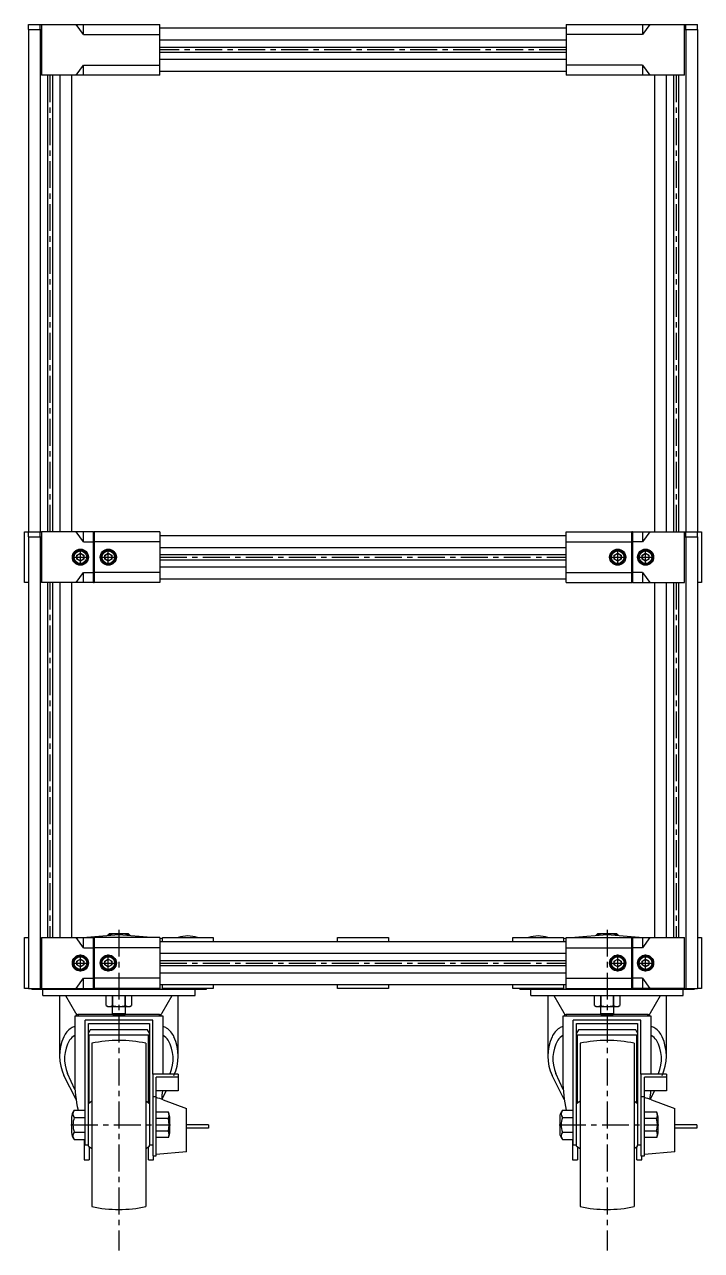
# Model space of a CAD drawing. Extents: x 0 to 1185, y -14 to 1234.
# Drawn here: x 785 to 1185, y -14 to 711 of the extents above; entities that cross this region are included whole.
import ezdxf

# ---------------------------------------------------------------- set-up
doc = ezdxf.new("R2010")
doc.units = 0
doc.header["$LTSCALE"] = 0.5
doc.linetypes.add('CENTER', pattern=[50.8, 31.75, -6.35, 6.35, -6.35])
doc.layers.add('MSM_CENTER', color=1, linetype='CENTER')
doc.layers.add('MSM_CONTINUOUS', color=7, linetype='CONTINUOUS')

msp = doc.modelspace()

# ---------------------------------------------------------------- linework, layer by layer
at = {"layer": 'MSM_CENTER'}
for p, q in [((1104.76, 695.75), (864.76, 695.75)), ((799.76, 680.75), (799.76, 410.75)), ((1169.76, 680.75), (1169.76, 410.75)), ((817.76, 390.76), (817.76, 400.74)), ((834.26, 390.76), (834.26, 400.74)), ((1135.26, 390.76), (1135.26, 400.74)), ((1151.76, 390.76), (1151.76, 400.74)), ((812.77, 395.75), (822.75, 395.75)), ((829.27, 395.75), (839.25, 395.75)), ((864.76, 395.75), (1104.76, 395.75)), ((1130.27, 395.75), (1140.25, 395.75)), ((1146.77, 395.75), (1156.75, 395.75)), ((799.76, 380.75), (799.76, 170.75)), ((1169.76, 380.75), (1169.76, 170.75)), ((840.51, 175.4), (840.51, -14.25)), ((1129.01, 175.4), (1129.01, -14.25)), ((817.76, 150.76), (817.76, 160.74)), ((834.26, 150.76), (834.26, 160.74)), ((1135.26, 150.76), (1135.26, 160.74)), ((1151.76, 150.76), (1151.76, 160.74)), ((812.77, 155.75), (822.75, 155.75)), ((829.27, 155.75), (839.25, 155.75)), ((864.76, 155.75), (1104.76, 155.75)), ((1130.27, 155.75), (1140.25, 155.75)), ((1146.77, 155.75), (1156.75, 155.75)), ((812.11, 60), (871.01, 60)), ((1100.61, 60), (1159.51, 60))]:
    msp.add_line(p, q, dxfattribs=at)
at = {"layer": 'MSM_CONTINUOUS'}
for p, q in [((787.01, 710.75), (794.76, 710.75)), ((787.01, 707.75), (787.01, 710.75)), ((793.98, 707.75), (793.98, 710.75)), ((794.76, 710.75), (864.76, 710.75)), ((794.76, 710.75), (794.76, 680.75)), ((819.56, 704.75), (815.32, 710.75)), ((819.56, 704.75), (819.56, 710.75)), ((864.76, 680.75), (864.76, 710.75)), ((1104.76, 710.75), (1174.76, 710.75)), ((1104.76, 710.75), (1104.76, 680.75)), ((1154.2, 710.75), (1149.96, 704.75)), ((1149.96, 710.75), (1149.96, 704.75)), ((1174.76, 710.75), (1182.51, 710.75)), ((1174.76, 680.75), (1174.76, 710.75)), ((1175.54, 707.75), (1175.54, 710.75)), ((1182.51, 707.75), (1182.51, 710.75)), ((787.01, 707.75), (794.76, 707.75)), ((787.01, 707.75), (787.01, 410.75)), ((787.01, 707.75), (794.76, 707.75)), ((793.98, 707.75), (793.98, 410.75)), ((819.56, 704.75), (864.76, 704.75)), ((1104.76, 708.5), (864.76, 708.5)), ((1149.96, 704.75), (1104.76, 704.75)), ((1174.76, 707.75), (1182.51, 707.75)), ((1174.76, 707.75), (1182.51, 707.75)), ((1175.54, 707.75), (1175.54, 410.75)), ((1182.51, 707.75), (1182.51, 410.75)), ((1104.76, 701.53), (864.76, 701.53)), ((1104.76, 697.25), (864.76, 697.25)), ((1104.76, 694.25), (864.76, 694.25)), ((1104.76, 689.97), (864.76, 689.97)), ((815.32, 680.75), (819.56, 686.75)), ((819.56, 680.75), (819.56, 686.75)), ((819.56, 686.75), (864.76, 686.75)), ((1104.76, 683), (864.76, 683)), ((1149.96, 686.75), (1104.76, 686.75)), ((1149.96, 686.75), (1149.96, 680.75)), ((1149.96, 686.75), (1154.2, 680.75)), ((864.76, 680.75), (794.76, 680.75)), ((798.26, 680.75), (798.26, 410.75)), ((801.26, 680.75), (801.26, 410.75)), ((805.54, 680.75), (805.54, 410.75)), ((812.51, 680.75), (812.51, 410.75)), ((1174.76, 680.75), (1104.76, 680.75)), ((1157.01, 680.75), (1157.01, 410.75)), ((1163.98, 680.75), (1163.98, 410.75)), ((1168.26, 680.75), (1168.26, 410.75)), ((1171.26, 680.75), (1171.26, 410.75)), ((784.76, 380.75), (784.76, 410.75)), ((784.76, 410.75), (787.01, 410.75)), ((787.01, 410.75), (794.76, 410.75)), ((787.01, 407.75), (787.01, 410.75)), ((787.01, 407.75), (794.76, 407.75)), ((787.01, 407.75), (787.01, 140.75)), ((787.01, 407.75), (794.76, 407.75)), ((793.98, 407.75), (793.98, 410.75)), ((793.98, 407.75), (793.98, 140.75)), ((794.76, 410.75), (794.76, 380.75)), ((825.56, 410.75), (794.76, 410.75)), ((819.56, 404.75), (815.32, 410.75)), ((819.56, 404.75), (819.56, 410.75)), ((825.56, 410.75), (825.96, 410.75)), ((825.56, 380.75), (825.56, 410.75)), ((825.96, 410.75), (825.96, 380.75)), ((864.76, 410.75), (825.96, 410.75)), ((864.76, 410.75), (864.76, 380.75)), ((864.76, 408.5), (1104.76, 408.5)), ((1104.76, 410.75), (1143.56, 410.75)), ((1104.76, 380.75), (1104.76, 410.75)), ((1143.96, 410.75), (1143.56, 410.75)), ((1143.56, 380.75), (1143.56, 410.75)), ((1143.96, 410.75), (1143.96, 380.75)), ((1143.96, 410.75), (1174.76, 410.75)), ((1149.96, 410.75), (1149.96, 404.75)), ((1154.2, 410.75), (1149.96, 404.75)), ((1174.76, 380.75), (1174.76, 410.75)), ((1174.76, 410.75), (1182.51, 410.75)), ((1174.76, 407.75), (1182.51, 407.75)), ((1174.76, 407.75), (1182.51, 407.75)), ((1175.54, 407.75), (1175.54, 410.75)), ((1175.54, 407.75), (1175.54, 140.75)), ((1182.51, 410.75), (1184.76, 410.75)), ((1182.51, 407.75), (1182.51, 410.75)), ((1182.51, 407.75), (1182.51, 140.75)), ((1184.76, 410.75), (1184.76, 380.75)), ((819.56, 404.75), (825.56, 404.75)), ((864.76, 404.75), (825.96, 404.75)), ((864.76, 401.53), (1104.76, 401.53)), ((1104.76, 404.75), (1143.56, 404.75)), ((1149.96, 404.75), (1143.96, 404.75)), ((815.76, 396.9), (817.76, 398.06)), ((815.76, 394.6), (815.76, 396.9)), ((817.76, 393.44), (815.76, 394.6)), ((817.76, 398.06), (819.76, 396.9)), ((819.76, 394.6), (817.76, 393.44)), ((819.76, 396.9), (819.76, 394.6)), ((832.26, 396.9), (834.26, 398.06)), ((832.26, 394.6), (832.26, 396.9)), ((834.26, 393.44), (832.26, 394.6)), ((834.26, 398.06), (836.26, 396.9)), ((836.26, 394.6), (834.26, 393.44)), ((836.26, 396.9), (836.26, 394.6)), ((864.76, 397.25), (1104.76, 397.25)), ((864.76, 394.25), (1104.76, 394.25)), ((1133.26, 396.9), (1135.26, 398.06)), ((1133.26, 394.6), (1133.26, 396.9)), ((1135.26, 393.44), (1133.26, 394.6)), ((1135.26, 398.06), (1137.26, 396.9)), ((1137.26, 394.6), (1135.26, 393.44)), ((1137.26, 396.9), (1137.26, 394.6)), ((1149.76, 396.9), (1151.76, 398.06)), ((1149.76, 394.6), (1149.76, 396.9)), ((1151.76, 393.44), (1149.76, 394.6)), ((1151.76, 398.06), (1153.76, 396.9)), ((1153.76, 394.6), (1151.76, 393.44)), ((1153.76, 396.9), (1153.76, 394.6)), ((815.32, 380.75), (819.56, 386.75)), ((819.56, 386.75), (825.56, 386.75)), ((819.56, 380.75), (819.56, 386.75)), ((864.76, 386.75), (825.96, 386.75)), ((864.76, 389.97), (1104.76, 389.97)), ((1104.76, 386.75), (1143.56, 386.75)), ((1149.96, 386.75), (1143.96, 386.75)), ((1149.96, 386.75), (1154.2, 380.75)), ((1149.96, 386.75), (1149.96, 380.75)), ((787.01, 380.75), (784.76, 380.75)), ((825.56, 380.75), (794.76, 380.75)), ((798.26, 380.75), (798.26, 170.75)), ((801.26, 380.75), (801.26, 170.75)), ((805.54, 380.75), (805.54, 170.75)), ((812.51, 380.75), (812.51, 170.75)), ((825.56, 380.75), (825.96, 380.75)), ((864.76, 380.75), (825.96, 380.75)), ((864.76, 383), (1104.76, 383)), ((1104.76, 380.75), (1143.56, 380.75)), ((1143.96, 380.75), (1143.56, 380.75)), ((1143.96, 380.75), (1174.76, 380.75)), ((1157.01, 380.75), (1157.01, 170.75)), ((1163.98, 380.75), (1163.98, 170.75)), ((1168.26, 380.75), (1168.26, 170.75)), ((1171.26, 380.75), (1171.26, 170.75)), ((1184.76, 380.75), (1182.51, 380.75)), ((784.76, 140.75), (784.76, 170.75)), ((784.76, 170.75), (787.01, 170.75)), ((794.76, 170.75), (794.76, 140.75)), ((794.76, 170.75), (825.56, 170.75)), ((819.56, 164.75), (815.32, 170.75)), ((819.56, 164.75), (819.56, 170.75)), ((840.51, 172.5), (821.5, 170.75)), ((825.56, 170.75), (825.96, 170.75)), ((825.56, 140.75), (825.56, 170.75)), ((864.76, 170.75), (825.96, 170.75)), ((825.96, 170.75), (825.96, 140.75)), ((834.88, 173), (834.01, 172.13)), ((836.53, 172.13), (834.01, 172.13)), ((834.01, 172.13), (834.01, 171.9)), ((846.15, 173), (834.88, 173)), ((859.53, 170.75), (840.51, 172.5)), ((847.01, 172.13), (844.5, 172.13)), ((847.01, 172.13), (846.15, 173)), ((847.01, 171.9), (847.01, 172.13)), ((864.76, 170.75), (864.76, 140.75)), ((866.26, 170.13), (864.76, 170.27)), ((864.76, 168.5), (1104.76, 168.5)), ((866.26, 168.5), (866.26, 170.75)), ((866.26, 170.75), (896.26, 170.75)), ((896.26, 170.75), (896.26, 168.5)), ((969.76, 170.75), (999.76, 170.75)), ((969.76, 168.5), (969.76, 170.75)), ((999.76, 170.75), (999.76, 168.5)), ((1073.26, 170.75), (1103.26, 170.75)), ((1073.26, 168.5), (1073.26, 170.75)), ((1103.26, 170.75), (1103.26, 168.5)), ((1104.76, 170.27), (1103.26, 170.13)), ((1104.76, 170.75), (1143.56, 170.75)), ((1104.76, 140.75), (1104.76, 170.75)), ((1129.01, 172.5), (1110, 170.75)), ((1123.38, 173), (1122.51, 172.13)), ((1122.51, 172.13), (1122.51, 171.9)), ((1125.03, 172.13), (1122.51, 172.13)), ((1134.65, 173), (1123.38, 173)), ((1148.03, 170.75), (1129.01, 172.5)), ((1135.51, 172.13), (1133, 172.13)), ((1135.51, 172.13), (1134.65, 173)), ((1135.51, 171.9), (1135.51, 172.13)), ((1143.96, 170.75), (1143.56, 170.75)), ((1143.56, 140.75), (1143.56, 170.75)), ((1143.96, 170.75), (1174.76, 170.75)), ((1143.96, 170.75), (1143.96, 140.75)), ((1154.2, 170.75), (1149.96, 164.75)), ((1149.96, 170.75), (1149.96, 164.75)), ((1174.76, 140.75), (1174.76, 170.75)), ((1182.51, 170.75), (1184.76, 170.75)), ((1184.76, 170.75), (1184.76, 140.75)), ((819.56, 164.75), (825.56, 164.75)), ((864.76, 164.75), (825.96, 164.75)), ((864.76, 161.53), (1104.76, 161.53)), ((1104.76, 164.75), (1143.56, 164.75)), ((1149.96, 164.75), (1143.96, 164.75)), ((815.76, 156.9), (817.76, 158.06)), ((815.76, 154.6), (815.76, 156.9)), ((817.76, 153.44), (815.76, 154.6)), ((817.76, 158.06), (819.76, 156.9)), ((819.76, 154.6), (817.76, 153.44)), ((819.76, 156.9), (819.76, 154.6)), ((832.26, 156.9), (834.26, 158.06)), ((832.26, 154.6), (832.26, 156.9)), ((834.26, 153.44), (832.26, 154.6)), ((834.26, 158.06), (836.26, 156.9)), ((836.26, 154.6), (834.26, 153.44)), ((836.26, 156.9), (836.26, 154.6)), ((864.76, 157.25), (1104.76, 157.25)), ((864.76, 154.25), (1104.76, 154.25)), ((1133.26, 156.9), (1135.26, 158.06)), ((1133.26, 154.6), (1133.26, 156.9)), ((1135.26, 153.44), (1133.26, 154.6)), ((1135.26, 158.06), (1137.26, 156.9)), ((1137.26, 154.6), (1135.26, 153.44)), ((1137.26, 156.9), (1137.26, 154.6)), ((1149.76, 156.9), (1151.76, 158.06)), ((1149.76, 154.6), (1149.76, 156.9)), ((1151.76, 153.44), (1149.76, 154.6)), ((1151.76, 158.06), (1153.76, 156.9)), ((1153.76, 154.6), (1151.76, 153.44)), ((1153.76, 156.9), (1153.76, 154.6)), ((815.32, 140.75), (819.56, 146.75)), ((819.56, 146.75), (825.56, 146.75)), ((819.56, 140.75), (819.56, 146.75)), ((864.76, 146.75), (825.96, 146.75)), ((864.76, 149.97), (1104.76, 149.97)), ((1104.76, 146.75), (1143.56, 146.75)), ((1149.96, 146.75), (1143.96, 146.75)), ((1149.96, 146.75), (1154.2, 140.75)), ((1149.96, 146.75), (1149.96, 140.75)), ((787.01, 140.75), (784.76, 140.75)), ((787.01, 140.75), (794.76, 140.75)), ((789.01, 140.75), (789.01, 140)), ((892.01, 140), (789.01, 140)), ((794.76, 140.75), (825.56, 140.75)), ((795.51, 136.5), (795.51, 140)), ((825.56, 140.75), (825.96, 140.75)), ((864.76, 140.75), (825.96, 140.75)), ((864.76, 143), (1104.76, 143)), ((866.26, 140.75), (866.26, 143)), ((896.26, 140.75), (866.26, 140.75)), ((885.51, 136.5), (885.51, 140)), ((892.01, 140.75), (892.01, 140)), ((896.26, 143), (896.26, 140.75)), ((969.76, 140.75), (969.76, 143)), ((999.76, 140.75), (969.76, 140.75)), ((999.76, 143), (999.76, 140.75)), ((1073.26, 140.75), (1073.26, 143)), ((1103.26, 140.75), (1073.26, 140.75)), ((1077.51, 140.75), (1077.51, 140)), ((1180.51, 140), (1077.51, 140)), ((1084.01, 136.5), (1084.01, 140)), ((1103.26, 143), (1103.26, 140.75)), ((1104.76, 140.75), (1143.56, 140.75)), ((1143.96, 140.75), (1143.56, 140.75)), ((1174.76, 140.75), (1143.96, 140.75)), ((1174.01, 136.5), (1174.01, 140)), ((1174.76, 140.75), (1182.51, 140.75)), ((1180.51, 140.75), (1180.51, 140)), ((1184.76, 140.75), (1182.51, 140.75)), ((795.51, 136.5), (885.51, 136.5)), ((805.5, 136.5), (805.5, 100.7)), ((809.01, 136.5), (814.85, 126.26)), ((833.01, 130.58), (833.01, 136.5)), ((833.01, 130.58), (834.01, 130)), ((836.75, 136.5), (836.75, 130.58)), ((836.77, 130.58), (836.77, 136.5)), ((844.25, 136.5), (844.25, 130.58)), ((844.27, 130.58), (844.27, 136.5)), ((847.01, 130), (848.01, 130.58)), ((848.01, 136.5), (848.01, 130.58)), ((866.17, 126.26), (872.01, 136.5)), ((875.52, 100.7), (875.52, 136.5)), ((1084.01, 136.5), (1174.01, 136.5)), ((1094, 136.5), (1094, 100.7)), ((1097.51, 136.5), (1103.35, 126.26)), ((1121.51, 130.58), (1121.51, 136.5)), ((1121.51, 130.58), (1122.51, 130)), ((1125.25, 136.5), (1125.25, 130.58)), ((1125.27, 130.58), (1125.27, 136.5)), ((1132.75, 136.5), (1132.75, 130.58)), ((1132.77, 130.58), (1132.77, 136.5)), ((1135.51, 130), (1136.51, 130.58)), ((1136.51, 136.5), (1136.51, 130.58)), ((1154.67, 126.26), (1160.51, 136.5)), ((1164.02, 100.7), (1164.02, 136.5)), ((814.41, 124.25), (814.41, 86.22)), ((866.61, 124.25), (814.41, 124.25)), ((815.51, 124.25), (815.51, 125.56)), ((816.41, 125.25), (816.41, 124.25)), ((837.03, 125.25), (816.41, 125.25)), ((834.01, 130), (847.01, 130)), ((836.51, 130), (836.51, 125.77)), ((836.51, 125.77), (837.28, 125)), ((844.51, 125.77), (836.51, 125.77)), ((843.75, 125), (837.28, 125)), ((843.75, 125), (844.51, 125.77)), ((864.61, 125.25), (844, 125.25)), ((844.51, 125.77), (844.51, 130)), ((864.61, 124.25), (864.61, 125.25)), ((865.51, 124.25), (865.51, 125.56)), ((866.61, 90), (866.61, 124.25)), ((1102.91, 124.25), (1102.91, 86.22)), ((1155.11, 124.25), (1102.91, 124.25)), ((1104.01, 124.25), (1104.01, 125.56)), ((1104.91, 125.25), (1104.91, 124.25)), ((1125.53, 125.25), (1104.91, 125.25)), ((1122.51, 130), (1135.51, 130)), ((1125.01, 130), (1125.01, 125.77)), ((1133.01, 125.77), (1125.01, 125.77)), ((1125.01, 125.77), (1125.78, 125)), ((1132.25, 125), (1125.78, 125)), ((1132.25, 125), (1133.01, 125.77)), ((1153.11, 125.25), (1132.5, 125.25)), ((1133.01, 125.77), (1133.01, 130)), ((1153.11, 124.25), (1153.11, 125.25)), ((1154.01, 124.25), (1154.01, 125.56)), ((1155.11, 90), (1155.11, 124.25)), ((820.51, 48), (820.51, 122)), ((860.51, 122), (820.51, 122)), ((822.51, 48), (822.51, 120)), ((822.51, 120), (858.51, 120)), ((823.57, 116.25), (822.51, 114.29)), ((857.45, 116.25), (823.57, 116.25)), ((858.51, 114.29), (857.45, 116.25)), ((858.51, 120), (858.51, 48)), ((860.51, 90), (860.51, 122)), ((1109.01, 48), (1109.01, 122)), ((1149.01, 122), (1109.01, 122)), ((1111.01, 48), (1111.01, 120)), ((1111.01, 120), (1147.01, 120)), ((1112.07, 116.25), (1111.01, 114.29)), ((1145.95, 116.25), (1112.07, 116.25)), ((1147.01, 114.29), (1145.95, 116.25)), ((1147.01, 120), (1147.01, 48)), ((1149.01, 90), (1149.01, 122)), ((822.51, 113.25), (858.51, 113.25)), ((823.01, 72.87), (823.01, 113.25)), ((858.01, 72.87), (858.01, 113.25)), ((1111.01, 113.25), (1147.01, 113.25)), ((1111.51, 72.87), (1111.51, 113.25)), ((1146.51, 72.87), (1146.51, 113.25)), ((824.51, 108.27), (824.51, 11.73)), ((856.51, 108.27), (856.51, 11.73)), ((1113.01, 108.27), (1113.01, 11.73)), ((1145.01, 108.27), (1145.01, 11.73)), ((815.2, 75.06), (808.02, 89.2)), ((814.58, 80.98), (810.21, 90.38)), ((860.51, 90), (860.51, 41.82)), ((875.51, 90), (860.51, 90)), ((862.51, 41.82), (862.51, 88.21)), ((875.51, 88.21), (862.51, 88.21)), ((870.81, 90.38), (870.64, 90)), ((875.51, 90), (875.51, 80.24)), ((1103.7, 75.06), (1096.52, 89.2)), ((1103.08, 80.98), (1098.71, 90.38)), ((1149.01, 90), (1149.01, 41.82)), ((1164.01, 90), (1149.01, 90)), ((1151.01, 41.82), (1151.01, 88.21)), ((1164.01, 88.21), (1151.01, 88.21)), ((1159.31, 90.38), (1159.14, 90)), ((1164.01, 90), (1164.01, 80.24)), ((875.51, 80.24), (862.51, 80.24)), ((868.45, 80.24), (865.87, 75.15)), ((1164.01, 80.24), (1151.01, 80.24)), ((1156.95, 80.24), (1154.37, 75.15)), ((824.51, 73.97), (822.51, 72.5)), ((858.51, 72.5), (856.51, 73.97)), ((862.51, 76.67), (860.51, 76.67)), ((866.72, 74.85), (880.51, 69.73)), ((1113.01, 73.97), (1111.01, 72.5)), ((1147.01, 72.5), (1145.01, 73.97)), ((1151.01, 76.67), (1149.01, 76.67)), ((1155.22, 74.85), (1169.01, 69.73)), ((814.18, 68.66), (820.51, 68.66)), ((869.8, 67.51), (862.51, 67.51)), ((880.51, 44.13), (880.51, 69.73)), ((1102.68, 68.66), (1109.01, 68.66)), ((1158.3, 67.51), (1151.01, 67.51)), ((1169.01, 44.13), (1169.01, 69.73)), ((812.51, 64.5), (812.51, 55.5)), ((814.18, 64.33), (820.51, 64.33)), ((869.8, 63.75), (862.51, 63.75)), ((870.51, 65), (870.51, 55)), ((893.51, 60), (880.51, 60)), ((893.51, 60), (893.51, 58)), ((1101.01, 64.5), (1101.01, 55.5)), ((1102.68, 64.33), (1109.01, 64.33)), ((1158.3, 63.75), (1151.01, 63.75)), ((1159.01, 65), (1159.01, 55)), ((1182.01, 60), (1169.01, 60)), ((1182.01, 60), (1182.01, 58)), ((814.18, 55.67), (820.51, 55.67)), ((814.18, 51.34), (820.51, 51.34)), ((820.01, 51.32), (820.01, 39.45)), ((869.8, 56.25), (862.51, 56.25)), ((869.8, 52.49), (862.51, 52.49)), ((893.51, 58), (880.51, 58)), ((1102.68, 55.67), (1109.01, 55.67)), ((1102.68, 51.34), (1109.01, 51.34)), ((1108.51, 51.32), (1108.51, 39.45)), ((1158.3, 56.25), (1151.01, 56.25)), ((1158.3, 52.49), (1151.01, 52.49)), ((1182.01, 58), (1169.01, 58)), ((822.51, 48), (820.51, 48)), ((822.51, 47.5), (822.51, 48)), ((822.51, 47.5), (824.51, 46.03)), ((823.01, 47.13), (823.01, 39.45)), ((856.51, 46.03), (858.51, 47.5)), ((858.01, 39.45), (858.01, 47.13)), ((860.51, 48), (858.51, 48)), ((858.51, 47.5), (858.51, 48)), ((880.51, 44.13), (862.51, 42.45)), ((1111.01, 48), (1109.01, 48)), ((1111.01, 47.5), (1111.01, 48)), ((1111.01, 47.5), (1113.01, 46.03)), ((1111.51, 47.13), (1111.51, 39.45)), ((1145.01, 46.03), (1147.01, 47.5)), ((1146.51, 39.45), (1146.51, 47.13)), ((1149.01, 48), (1147.01, 48)), ((1147.01, 47.5), (1147.01, 48)), ((1169.01, 44.13), (1151.01, 42.45)), ((820.01, 39.45), (823.01, 39.45)), ((858.01, 39.45), (861.01, 39.45)), ((860.51, 41.82), (862.51, 41.82)), ((861.01, 39.45), (861.01, 41.82)), ((1108.51, 39.45), (1111.51, 39.45)), ((1146.51, 39.45), (1149.51, 39.45)), ((1149.01, 41.82), (1151.01, 41.82)), ((1149.51, 39.45), (1149.51, 41.82))]:
    msp.add_line(p, q, dxfattribs=at)
for centre, radius in [((817.76, 395.75), 4.75), ((817.76, 395.75), 4.25), ((817.76, 395.75), 3.75), ((834.26, 395.75), 4.75), ((834.26, 395.75), 4.25), ((834.26, 395.75), 3.75), ((1135.26, 395.75), 4.75), ((1135.26, 395.75), 4.25), ((1135.26, 395.75), 3.75), ((1151.76, 395.75), 4.75), ((1151.76, 395.75), 4.25), ((1151.76, 395.75), 3.75), ((817.76, 395.75), 2), ((834.26, 395.75), 2), ((1135.26, 395.75), 2), ((1151.76, 395.75), 2), ((817.76, 155.75), 4.75), ((817.76, 155.75), 4.25), ((834.26, 155.75), 4.75), ((834.26, 155.75), 4.25), ((1135.26, 155.75), 4.75), ((1135.26, 155.75), 4.25), ((1151.76, 155.75), 4.75), ((1151.76, 155.75), 4.25), ((817.76, 155.75), 3.75), ((817.76, 155.75), 2), ((834.26, 155.75), 3.75), ((834.26, 155.75), 2), ((1135.26, 155.75), 3.75), ((1135.26, 155.75), 2), ((1151.76, 155.75), 3.75), ((1151.76, 155.75), 2)]:
    msp.add_circle(centre, radius, dxfattribs=at)
for centre, radius, start, end in [((881.26, 155), 16.75, 70.10175, 109.89825), ((1088.26, 155), 16.75, 70.10175, 109.89825), ((836.11, 137.09), 7.21, 244.54739, 259.27714), ((834.75, 133.75), 3.75, 272.01317, 302.28798), ((840.51, 142.41), 12.41, 252.4565, 287.5435), ((846.27, 133.75), 3.75, 237.71202, 267.98683), ((844.91, 137.09), 7.21, 280.72286, 295.45261), ((1124.61, 137.09), 7.21, 244.54739, 259.27714), ((1123.25, 133.75), 3.75, 272.01317, 302.28798), ((1129.01, 142.41), 12.41, 252.4565, 287.5435), ((1134.77, 133.75), 3.75, 237.71202, 267.98683), ((1133.41, 137.09), 7.21, 280.72286, 295.45261), ((816.59, 127.25), 2, 209.68405, 270), ((864.44, 127.25), 2, 270, 330.31595), ((1105.09, 127.25), 2, 209.68405, 270), ((1152.94, 127.25), 2, 270, 330.31595), ((819.41, 106.86), 12.58, 124.04751, 155.65493), ((816.22, 111.11), 7.28, 104.33947, 121.96465), ((864.81, 111.11), 7.28, 58.03535, 75.66053), ((861.62, 106.86), 12.58, 24.34507, 55.95249), ((1107.91, 106.86), 12.58, 124.04751, 155.65493), ((1104.72, 111.11), 7.28, 104.33947, 121.96465), ((1153.31, 111.11), 7.28, 58.03535, 75.66053), ((1150.12, 106.86), 12.58, 24.34507, 55.95249), ((833.08, 100.71), 27.57, 155.73198, 204.67236), ((830.19, 99.06), 21.78, 149.54876, 203.47212), ((818.51, 105.33), 8.55, 118.64665, 146.10433), ((840.51, 35), 75, 77.68223, 102.31777), ((862.51, 105.33), 8.55, 33.89567, 61.35335), ((850.83, 99.06), 21.78, 336.52788, 30.45124), ((847.94, 100.71), 27.57, 335.32764, 24.26802), ((1121.58, 100.71), 27.57, 155.73198, 204.67236), ((1118.69, 99.06), 21.78, 149.54876, 203.47212), ((1107.01, 105.33), 8.55, 118.64665, 146.10433), ((1129.01, 35), 75, 77.68223, 102.31777), ((1151.01, 105.33), 8.55, 33.89567, 61.35335), ((1139.33, 99.06), 21.78, 336.52788, 30.45124), ((1136.44, 100.71), 27.57, 335.32764, 24.26802), ((890.68, 86.02), 76.27, 179.84984, 193.15686), ((789.69, 85.99), 76.91, 351.83393, 355.71165), ((1179.18, 86.02), 76.27, 179.84984, 193.15686), ((1078.19, 85.99), 76.91, 351.83393, 355.71165), ((849.62, 28.67), 49.24, 69.67829, 74.82003), ((1138.12, 28.67), 49.24, 69.67829, 74.82003), ((819.01, 64.31), 6.5, 137.98259, 178.29702), ((816.57, 66.5), 3.22, 137.85633, 222.20586), ((864.03, 64.51), 6.5, 4.35639, 27.47941), ((865.88, 65.63), 4.35, 334.41616, 25.58384), ((1107.51, 64.31), 6.5, 137.98259, 178.29702), ((1105.07, 66.5), 3.22, 137.85633, 222.20586), ((1152.53, 64.51), 6.5, 4.35639, 27.47941), ((1154.38, 65.63), 4.35, 334.41616, 25.58384), ((825, 60), 11.65, 158.17512, 201.82488), ((853.24, 60), 16.97, 347.22747, 12.77253), ((1113.5, 60), 11.65, 158.17512, 201.82488), ((1141.74, 60), 16.97, 347.22747, 12.77253), ((819.01, 55.69), 6.5, 181.70298, 222.07961), ((816.57, 53.5), 3.22, 137.79414, 222.14367), ((865.88, 54.37), 4.35, 334.41616, 25.58384), ((864.03, 55.49), 6.5, 332.62841, 355.64361), ((1107.51, 55.69), 6.5, 181.70298, 222.07961), ((1105.07, 53.5), 3.22, 137.79414, 222.14367), ((1154.38, 54.37), 4.35, 334.41616, 25.58384), ((1152.53, 55.49), 6.5, 332.62841, 355.64361), ((840.51, 85), 75, 257.68223, 282.31777), ((1129.01, 85), 75, 257.68223, 282.31777)]:
    msp.add_arc(centre, radius, start, end, dxfattribs=at)

doc.saveas('drawing.dxf')
